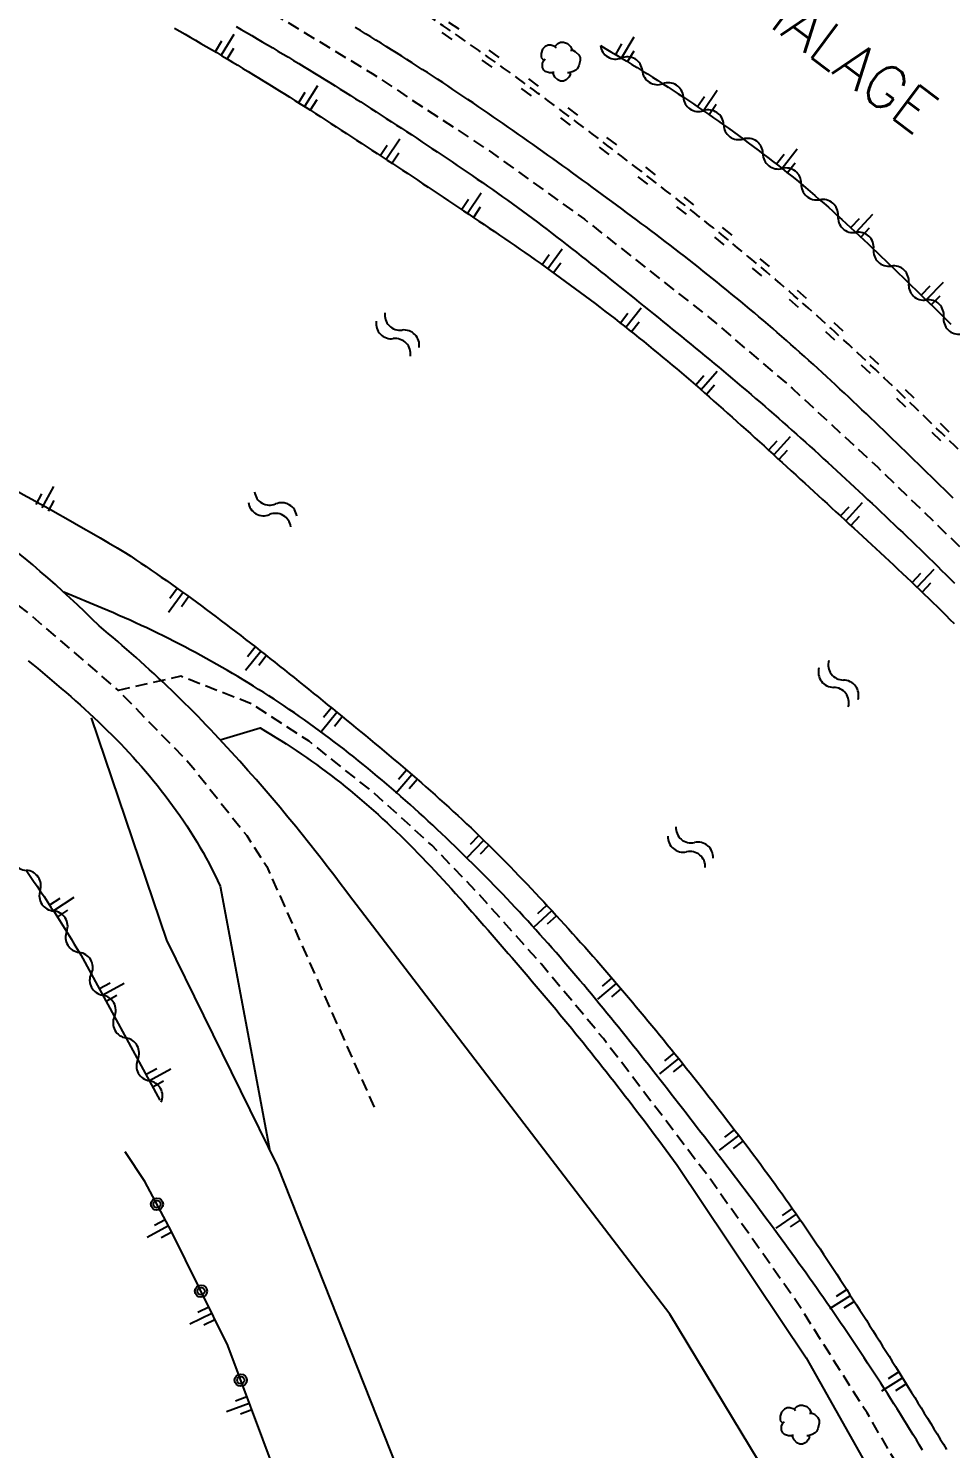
# Model space of a CAD drawing. Header units: millimetres. Extents: x 119599 to 135000, y 124063 to 131000.
# Drawn here: x 134327.8 to 134365.5, y 130286.5 to 130344.7 of the extents above; entities that cross this region are included whole.
import ezdxf
from ezdxf.enums import TextEntityAlignment as Align

# ---------------------------------------------------------------- set-up
doc = ezdxf.new("R2010")
doc.units = ezdxf.units.MM
doc.linetypes.add('DASHED', pattern=[0.75, 0.5, -0.25])
doc.layers.get('0').update_dxf_attribs({"linetype": 'CONTINUOUS'})
for name, color, linetype in [('W0001', 6, 'DASHED'), ('W0008', 7, 'CONTINUOUS'), ('W0211', 2, 'CONTINUOUS'), ('W0220', 5, 'DASHED'), ('W0300', 7, 'CONTINUOUS'), ('W0310', 3, 'CONTINUOUS'), ('W0322', 7, 'CONTINUOUS'), ('W0500', 5, 'DASHED'), ('W0515', 5, 'CONTINUOUS'), ('W0989', 7, 'CONTINUOUS')]:
    doc.layers.add(name, color=color, linetype=linetype)
doc.styles.get("Standard").update_dxf_attribs({"font": 'romans.shx', "width": 0.85})

# ---------------------------------------------------------------- blocks, each defined once
blk = doc.blocks.new('T300')
for p, q in [((-0.686, 0.629), (-0.8, 0.514)), ((-0.571, 0.686), (-0.686, 0.629)), ((-0.457, 0.686), (-0.571, 0.686)), ((-0.286, 0.629), (-0.457, 0.686)), ((-0.286, 0.629), (-0.171, 0.743)), ((-0.229, 0.571), (-0.286, 0.629)), ((-0.171, 0.743), (-0.057, 0.8)), ((-0.057, 0.8), (0.057, 0.8)), ((0.057, 0.8), (0.229, 0.743)), ((0.229, 0.743), (0.343, 0.629)), ((0.343, 0.629), (0.4, 0.514)), ((-0.8, 0.514), (-0.857, 0.343)), ((-0.857, 0.343), (-0.857, 0.171)), ((-0.857, 0.171), (-0.743, 0.057)), ((-0.8, -0.057), (-0.743, 0.057)), ((-0.743, 0.057), (-0.686, 0.114)), ((0.457, 0.457), (0.343, 0.457)), ((0.4, 0.514), (0.4, 0.457)), ((0.571, 0.4), (0.457, 0.457)), ((0.571, 0.4), (0.686, 0.286)), ((0.686, 0.286), (0.743, 0.171)), ((0.743, 0.057), (0.686, -0.171)), ((0.743, 0.171), (0.743, 0.057)), ((-0.8, -0.171), (-0.8, -0.057)), ((-0.8, -0.229), (-0.8, -0.171)), ((-0.743, -0.343), (-0.8, -0.229)), ((-0.686, -0.4), (-0.743, -0.343)), ((-0.514, -0.457), (-0.686, -0.4)), ((-0.4, -0.457), (-0.514, -0.457)), ((-0.4, -0.457), (-0.343, -0.457)), ((-0.343, -0.457), (-0.343, -0.4)), ((-0.343, -0.514), (-0.343, -0.457)), ((-0.286, -0.629), (-0.343, -0.514)), ((0.286, -0.457), (0.229, -0.457)), ((0.457, -0.4), (0.286, -0.457)), ((0.343, -0.514), (0.286, -0.629)), ((0.343, -0.514), (0.343, -0.457)), ((0.571, -0.343), (0.457, -0.4)), ((0.629, -0.286), (0.571, -0.343)), ((0.686, -0.171), (0.629, -0.286)), ((-0.171, -0.743), (-0.286, -0.629)), ((-0.057, -0.8), (-0.171, -0.743)), ((0.057, -0.8), (-0.057, -0.8)), ((0.171, -0.743), (0.057, -0.8)), ((0.229, -0.686), (0.171, -0.743)), ((0.286, -0.629), (0.229, -0.686))]:
    blk.add_line(p, q)
blk = doc.blocks.new('t322o')
at = {"color": 0, "linetype": 'Continuous'}
for radius in [0.25, 0.15]:
    blk.add_circle((0, 0), radius, dxfattribs=at)
blk = doc.blocks.new('t310o')
at = {"color": 0, "linetype": 'Continuous'}
for centre, start, end in [((-0.5, 0.375), 216.8699, 323.1304), ((0.5, -0.375), 36.8699, 143.1303)]:
    blk.add_arc(centre, 0.625, start, end, dxfattribs=at)
blk = doc.blocks.new('t220o')
at = {"color": 0, "linetype": 'Continuous'}
for p, q in [((-0.25, 0.25), (0.25, 0.25)), ((-0.25, -0.25), (0.25, -0.25))]:
    blk.add_line(p, q, dxfattribs=at)
blk = doc.blocks.new('t211o')
at = {"color": 0, "linetype": 'Continuous'}
for p, q in [((0, 1), (0, 0)), ((-0.289, 0.5), (-0.289, 0)), ((0.289, 0.5), (0.289, 0))]:
    blk.add_line(p, q, dxfattribs=at)
blk = doc.blocks.new('t500o')
at = {"color": 0, "linetype": 'Continuous'}
for centre, start, end in [((-0.5, 0.625), 216.8699, 323.1301), ((0.5, -0.125), 36.8699, 143.1301), ((0.5, -0.625), 36.8699, 143.1301), ((-0.5, 0.125), 216.8699, 323.1301)]:
    blk.add_arc(centre, 0.625, start, end, dxfattribs=at)

msp = doc.modelspace()

# ---------------------------------------------------------------- linework, layer by layer
at = {"layer": 'W0001', "flags": 128}
for points in [[(134287.763, 130364.165), (134301.867, 130361.677), (134304.695, 130359.236), (134311.213, 130357.19), (134315.76, 130355.542), (134321.894, 130353.111), (134326.25, 130351.224), (134332.083, 130348.416), (134337.71, 130345.36), (134341.84, 130342.86), (134346.706, 130339.649), (134350.54, 130336.883), (134355.65, 130332.864), (134359.058, 130329.954), (134362.549, 130326.733), (134366.406, 130322.994), (134369.212, 130320.122), (134374.113, 130314.427), (134377.08, 130310.303), (134380.716, 130304.479), (134386.149, 130294.915), (134390.838, 130286.594), (134394.648, 130279.817), (134399.813, 130270.967), (134402.957, 130266.757)], [(134319.287, 130326.565), (134324.582, 130323.205), (134327.823, 130320.681), (134331.433, 130317.572)], [(134378.029, 130259.68), (134370.247, 130273.532), (134365.539, 130282.124), (134362.124, 130287.953), (134359.241, 130292.516), (134355.687, 130297.556), (134351.32, 130303.294), (134348.781, 130306.35), (134346.085, 130309.358), (134344.283, 130311.223), (134341.908, 130313.379), (134339.256, 130315.484), (134336.917, 130317.012), (134333.999, 130318.149), (134331.433, 130317.572), (134334.331, 130314.608), (134336.704, 130311.618), (134337.522, 130310.356), (134341.936, 130300.453)]]:
    msp.add_lwpolyline(points, dxfattribs=at)
at = {"layer": 'W0008', "flags": 128}
for points in [[(134336.264, 130344.788), (134336.48, 130344.664), (134336.696, 130344.539), (134336.911, 130344.414), (134337.126, 130344.288), (134337.341, 130344.163), (134337.555, 130344.036), (134337.769, 130343.909), (134337.983, 130343.782), (134338.197, 130343.654), (134338.41, 130343.526), (134338.624, 130343.398), (134338.837, 130343.269), (134339.049, 130343.14), (134339.262, 130343.01), (134339.474, 130342.88), (134339.686, 130342.75), (134339.898, 130342.619), (134340.109, 130342.488), (134340.321, 130342.356), (134340.532, 130342.224), (134340.743, 130342.092), (134340.953, 130341.959), (134341.164, 130341.826), (134341.374, 130341.693), (134341.584, 130341.559), (134341.793, 130341.425), (134342.003, 130341.29), (134342.212, 130341.156), (134342.422, 130341.02), (134342.63, 130340.885), (134342.839, 130340.749), (134343.048, 130340.613), (134343.256, 130340.477), (134343.464, 130340.34), (134343.672, 130340.203), (134343.88, 130340.065), (134344.088, 130339.928), (134344.295, 130339.79), (134344.502, 130339.651), (134344.709, 130339.513), (134344.916, 130339.374), (134345.123, 130339.235), (134345.329, 130339.095), (134345.535, 130338.955), (134345.742, 130338.815), (134345.948, 130338.675), (134346.153, 130338.534), (134346.362, 130338.391), (134346.569, 130338.247), (134346.776, 130338.102), (134346.983, 130337.956), (134347.188, 130337.81), (134347.394, 130337.663), (134347.598, 130337.515), (134347.802, 130337.366), (134348.006, 130337.216), (134348.208, 130337.066), (134348.411, 130336.915), (134348.613, 130336.764), (134348.814, 130336.612), (134349.015, 130336.459), (134349.216, 130336.306), (134349.416, 130336.152), (134349.616, 130335.998), (134349.816, 130335.843), (134350.015, 130335.688), (134350.214, 130335.533), (134350.412, 130335.377), (134350.61, 130335.221), (134350.808, 130335.064), (134351.006, 130334.907), (134351.204, 130334.75), (134351.401, 130334.593), (134351.598, 130334.435), (134351.795, 130334.277), (134351.992, 130334.119), (134352.189, 130333.961), (134352.386, 130333.802), (134352.582, 130333.644), (134352.779, 130333.485), (134352.975, 130333.327), (134353.172, 130333.168), (134353.368, 130333.01), (134353.565, 130332.851), (134353.757, 130332.696), (134353.949, 130332.54), (134354.141, 130332.385), (134354.332, 130332.229), (134354.524, 130332.073), (134354.715, 130331.917), (134354.906, 130331.76), (134355.097, 130331.603), (134355.288, 130331.446), (134355.479, 130331.289), (134355.669, 130331.132), (134355.859, 130330.974), (134356.049, 130330.816), (134356.239, 130330.658), (134356.428, 130330.499), (134356.617, 130330.34), (134356.806, 130330.181), (134356.994, 130330.022), (134357.183, 130329.862), (134357.371, 130329.701), (134357.558, 130329.541), (134357.746, 130329.38), (134357.933, 130329.218), (134358.119, 130329.057), (134358.306, 130328.895), (134358.492, 130328.732), (134358.677, 130328.569), (134358.863, 130328.406), (134359.048, 130328.242), (134359.232, 130328.078), (134359.416, 130327.913), (134359.6, 130327.748), (134359.784, 130327.582), (134359.966, 130327.416), (134360.149, 130327.249), (134360.332, 130327.082), (134360.515, 130326.915), (134360.697, 130326.748), (134360.88, 130326.581), (134361.062, 130326.413), (134361.243, 130326.245), (134361.425, 130326.077), (134361.606, 130325.909), (134361.788, 130325.74), (134361.969, 130325.571), (134362.149, 130325.402), (134362.33, 130325.233), (134362.51, 130325.064), (134362.69, 130324.894), (134362.87, 130324.724), (134363.05, 130324.554), (134363.229, 130324.383), (134363.408, 130324.213), (134363.587, 130324.042), (134363.766, 130323.87), (134363.944, 130323.699), (134364.122, 130323.527), (134364.299, 130323.355), (134364.477, 130323.182), (134364.654, 130323.01), (134364.831, 130322.837), (134365.007, 130322.663), (134365.184, 130322.49), (134365.359, 130322.316), (134365.535, 130322.141), (134365.71, 130321.967)], [(134365.651, 130325.454), (134365.474, 130325.628), (134365.297, 130325.801), (134365.12, 130325.974), (134364.942, 130326.147), (134364.765, 130326.32), (134364.588, 130326.493), (134364.41, 130326.666), (134364.232, 130326.839), (134364.055, 130327.012), (134363.877, 130327.185), (134363.7, 130327.358), (134363.522, 130327.531), (134363.344, 130327.703), (134363.167, 130327.875), (134362.989, 130328.048), (134362.811, 130328.219), (134362.633, 130328.391), (134362.454, 130328.563), (134362.276, 130328.734), (134362.097, 130328.905), (134361.917, 130329.075), (134361.738, 130329.246), (134361.558, 130329.416), (134361.378, 130329.586), (134361.198, 130329.755), (134361.017, 130329.924), (134360.836, 130330.093), (134360.655, 130330.261), (134360.473, 130330.429), (134360.291, 130330.597), (134360.109, 130330.764), (134359.926, 130330.93), (134359.742, 130331.096), (134359.558, 130331.262), (134359.374, 130331.427), (134359.189, 130331.592), (134359.004, 130331.756), (134358.819, 130331.92), (134358.632, 130332.083), (134358.446, 130332.245), (134358.258, 130332.407), (134358.071, 130332.568), (134357.884, 130332.728), (134357.696, 130332.887), (134357.508, 130333.046), (134357.319, 130333.205), (134357.131, 130333.363), (134356.941, 130333.521), (134356.751, 130333.678), (134356.561, 130333.834), (134356.371, 130333.99), (134356.18, 130334.146), (134355.988, 130334.301), (134355.797, 130334.456), (134355.604, 130334.61), (134355.412, 130334.763), (134355.219, 130334.916), (134355.026, 130335.069), (134354.832, 130335.221), (134354.638, 130335.373), (134354.443, 130335.524), (134354.249, 130335.675), (134354.053, 130335.825), (134353.858, 130335.975), (134353.662, 130336.124), (134353.465, 130336.273), (134353.268, 130336.421), (134353.071, 130336.569), (134352.874, 130336.716), (134352.674, 130336.865), (134352.473, 130337.014), (134352.273, 130337.163), (134352.072, 130337.311), (134351.871, 130337.459), (134351.671, 130337.608), (134351.47, 130337.756), (134351.269, 130337.903), (134351.067, 130338.051), (134350.866, 130338.198), (134350.664, 130338.345), (134350.463, 130338.492), (134350.261, 130338.639), (134350.059, 130338.785), (134349.857, 130338.932), (134349.655, 130339.078), (134349.452, 130339.223), (134349.249, 130339.369), (134349.046, 130339.514), (134348.843, 130339.659), (134348.64, 130339.803), (134348.437, 130339.948), (134348.233, 130340.092), (134348.029, 130340.235), (134347.825, 130340.379), (134347.621, 130340.522), (134347.416, 130340.664), (134347.211, 130340.807), (134347.006, 130340.949), (134346.801, 130341.09), (134346.595, 130341.232), (134346.389, 130341.373), (134346.183, 130341.513), (134345.977, 130341.653), (134345.77, 130341.793), (134345.563, 130341.932), (134345.356, 130342.071), (134345.149, 130342.21), (134344.941, 130342.348), (134344.733, 130342.485), (134344.524, 130342.623), (134344.316, 130342.759), (134344.107, 130342.896), (134343.897, 130343.031), (134343.688, 130343.167), (134343.478, 130343.302), (134343.267, 130343.436), (134343.057, 130343.57), (134342.846, 130343.703), (134342.634, 130343.836), (134342.423, 130343.968), (134342.21, 130344.1), (134341.998, 130344.231), (134341.786, 130344.362), (134341.574, 130344.491), (134341.362, 130344.621), (134341.15, 130344.749)], [(134364.405, 130286.422), (134364.275, 130286.635), (134364.146, 130286.847), (134364.015, 130287.059), (134363.885, 130287.271), (134363.754, 130287.483), (134363.623, 130287.694), (134363.491, 130287.905), (134363.359, 130288.116), (134363.226, 130288.327), (134363.093, 130288.537), (134362.96, 130288.747), (134362.826, 130288.956), (134362.692, 130289.165), (134362.557, 130289.374), (134362.422, 130289.582), (134362.287, 130289.79), (134362.15, 130289.997), (134362.014, 130290.205), (134361.877, 130290.411), (134361.739, 130290.618), (134361.601, 130290.824), (134361.462, 130291.03), (134361.323, 130291.236), (134361.184, 130291.441), (134361.044, 130291.646), (134360.904, 130291.851), (134360.763, 130292.055), (134360.622, 130292.259), (134360.481, 130292.463), (134360.339, 130292.666), (134360.197, 130292.87), (134360.054, 130293.073), (134359.911, 130293.275), (134359.767, 130293.478), (134359.624, 130293.68), (134359.479, 130293.882), (134359.335, 130294.083), (134359.19, 130294.285), (134359.045, 130294.486), (134358.899, 130294.687), (134358.753, 130294.887), (134358.607, 130295.088), (134358.461, 130295.288), (134358.314, 130295.488), (134358.166, 130295.688), (134358.019, 130295.887), (134357.871, 130296.086), (134357.723, 130296.286), (134357.575, 130296.484), (134357.426, 130296.683), (134357.277, 130296.882), (134357.128, 130297.08), (134356.979, 130297.278), (134356.829, 130297.476), (134356.679, 130297.674), (134356.529, 130297.871), (134356.378, 130298.069), (134356.228, 130298.266), (134356.077, 130298.463), (134355.926, 130298.66), (134355.774, 130298.857), (134355.623, 130299.054), (134355.471, 130299.25), (134355.318, 130299.447), (134355.166, 130299.645), (134355.013, 130299.842), (134354.861, 130300.039), (134354.708, 130300.236), (134354.556, 130300.433), (134354.403, 130300.63), (134354.25, 130300.827), (134354.097, 130301.024), (134353.944, 130301.221), (134353.791, 130301.417), (134353.637, 130301.614), (134353.484, 130301.81), (134353.33, 130302.006), (134353.176, 130302.202), (134353.022, 130302.398), (134352.867, 130302.593), (134352.712, 130302.789), (134352.557, 130302.984), (134352.402, 130303.179), (134352.247, 130303.374), (134352.091, 130303.568), (134351.935, 130303.762), (134351.778, 130303.956), (134351.621, 130304.149), (134351.464, 130304.343), (134351.306, 130304.536), (134351.148, 130304.728), (134350.99, 130304.92), (134350.831, 130305.112), (134350.672, 130305.304), (134350.512, 130305.495), (134350.351, 130305.685), (134350.191, 130305.876), (134350.029, 130306.065), (134349.868, 130306.255), (134349.705, 130306.444), (134349.542, 130306.632), (134349.379, 130306.82), (134349.215, 130307.008), (134349.05, 130307.195), (134348.885, 130307.381), (134348.719, 130307.567), (134348.552, 130307.753), (134348.385, 130307.937), (134348.217, 130308.122), (134348.049, 130308.306), (134347.879, 130308.489), (134347.709, 130308.671), (134347.539, 130308.853), (134347.367, 130309.034), (134347.195, 130309.215), (134347.022, 130309.395), (134346.848, 130309.574), (134346.673, 130309.753), (134346.498, 130309.931), (134346.32, 130310.11), (134346.141, 130310.289), (134345.962, 130310.467), (134345.782, 130310.645), (134345.602, 130310.822), (134345.422, 130310.998), (134345.241, 130311.174), (134345.059, 130311.349), (134344.876, 130311.523), (134344.694, 130311.697), (134344.51, 130311.87), (134344.326, 130312.042), (134344.141, 130312.214), (134343.956, 130312.385), (134343.77, 130312.555), (134343.583, 130312.724), (134343.395, 130312.893), (134343.207, 130313.06), (134343.018, 130313.227), (134342.829, 130313.393), (134342.638, 130313.558), (134342.447, 130313.722), (134342.255, 130313.886), (134342.063, 130314.048), (134341.869, 130314.209), (134341.675, 130314.37), (134341.48, 130314.529), (134341.284, 130314.688), (134341.087, 130314.845), (134340.889, 130315.002), (134340.691, 130315.157), (134340.491, 130315.312), (134340.291, 130315.465), (134340.09, 130315.617), (134339.887, 130315.768), (134339.684, 130315.918), (134339.48, 130316.067), (134339.275, 130316.215), (134339.068, 130316.361), (134338.861, 130316.507), (134338.653, 130316.651), (134338.446, 130316.792), (134338.238, 130316.932), (134338.03, 130317.071), (134337.821, 130317.208), (134337.611, 130317.345), (134337.401, 130317.48), (134337.19, 130317.614), (134336.978, 130317.746), (134336.766, 130317.877), (134336.553, 130318.007), (134336.339, 130318.136), (134336.125, 130318.263), (134335.91, 130318.39), (134335.694, 130318.515), (134335.478, 130318.638), (134335.26, 130318.761), (134335.043, 130318.882), (134334.824, 130319.002), (134334.605, 130319.12), (134334.385, 130319.238), (134334.164, 130319.354), (134333.943, 130319.469), (134333.721, 130319.582), (134333.499, 130319.694), (134333.275, 130319.805), (134333.051, 130319.915), (134332.827, 130320.024), (134332.601, 130320.131), (134332.375, 130320.237), (134332.149, 130320.342), (134331.921, 130320.445), (134331.693, 130320.547), (134331.464, 130320.648), (134331.235, 130320.748), (134331.005, 130320.846), (134330.774, 130320.944), (134329.201, 130321.595)], [(134327.742, 130318.785), (134327.938, 130318.626), (134328.134, 130318.465), (134328.329, 130318.304), (134328.523, 130318.142), (134328.717, 130317.979), (134328.911, 130317.815), (134329.103, 130317.651), (134329.296, 130317.486), (134329.489, 130317.318), (134329.681, 130317.149), (134329.871, 130316.979), (134330.06, 130316.808), (134330.248, 130316.635), (134330.435, 130316.462), (134330.62, 130316.286), (134330.804, 130316.11), (134330.986, 130315.932), (134331.167, 130315.752), (134331.346, 130315.571), (134331.523, 130315.389), (134331.699, 130315.204), (134331.873, 130315.019), (134332.046, 130314.831), (134332.216, 130314.642), (134332.385, 130314.451), (134332.552, 130314.259), (134332.717, 130314.064), (134332.881, 130313.868), (134333.042, 130313.67), (134333.201, 130313.469), (134333.358, 130313.267), (134333.514, 130313.063), (134333.666, 130312.856), (134333.816, 130312.648), (134333.963, 130312.438), (134334.107, 130312.226), (134334.248, 130312.013), (134334.386, 130311.797), (134334.522, 130311.58), (134334.654, 130311.362), (134334.784, 130311.141), (134334.911, 130310.919), (134335.034, 130310.695), (134335.156, 130310.47), (134335.274, 130310.242), (134335.389, 130310.013), (134335.501, 130309.782), (134335.611, 130309.55), (134337.648, 130298.69)], [(134335.608, 130315.548), (134337.25, 130316.034), (134337.466, 130315.906), (134337.681, 130315.776), (134337.894, 130315.645), (134338.106, 130315.511), (134338.316, 130315.377), (134338.526, 130315.24), (134338.734, 130315.101), (134338.941, 130314.961), (134339.147, 130314.819), (134339.351, 130314.676), (134339.555, 130314.53), (134339.756, 130314.383), (134339.957, 130314.234), (134340.157, 130314.084), (134340.355, 130313.931), (134340.552, 130313.777), (134340.747, 130313.621), (134340.942, 130313.464), (134341.135, 130313.304), (134341.327, 130313.143), (134341.517, 130312.981), (134341.707, 130312.816), (134341.896, 130312.649), (134342.084, 130312.48), (134342.27, 130312.31), (134342.455, 130312.139), (134342.638, 130311.966), (134342.82, 130311.792), (134343.001, 130311.617), (134343.181, 130311.441), (134343.359, 130311.263), (134343.537, 130311.085), (134343.713, 130310.905), (134343.888, 130310.725), (134344.062, 130310.543), (134344.235, 130310.361), (134344.408, 130310.178), (134344.579, 130309.994), (134344.75, 130309.809), (134344.92, 130309.624), (134345.089, 130309.438), (134345.258, 130309.251), (134345.426, 130309.064), (134345.594, 130308.876), (134345.761, 130308.688), (134345.928, 130308.5), (134346.094, 130308.311), (134346.26, 130308.122), (134346.425, 130307.932), (134346.591, 130307.742), (134346.756, 130307.552), (134346.921, 130307.362), (134347.086, 130307.172), (134347.251, 130306.982), (134347.416, 130306.792), (134347.581, 130306.602), (134347.746, 130306.411), (134347.911, 130306.22), (134348.076, 130306.028), (134348.24, 130305.836), (134348.404, 130305.644), (134348.567, 130305.452), (134348.73, 130305.259), (134348.893, 130305.066), (134349.055, 130304.872), (134349.217, 130304.679), (134349.379, 130304.485), (134349.54, 130304.29), (134349.701, 130304.096), (134349.861, 130303.901), (134350.021, 130303.705), (134350.181, 130303.51), (134350.34, 130303.314), (134350.498, 130303.118), (134350.657, 130302.921), (134350.815, 130302.725), (134350.972, 130302.527), (134351.13, 130302.33), (134351.287, 130302.132), (134351.443, 130301.934), (134351.599, 130301.736), (134351.755, 130301.537), (134351.91, 130301.338), (134352.065, 130301.139), (134352.219, 130300.939), (134352.373, 130300.739), (134352.527, 130300.539), (134352.68, 130300.339), (134352.833, 130300.138), (134352.986, 130299.937), (134353.138, 130299.735), (134353.29, 130299.534), (134353.441, 130299.331), (134353.592, 130299.129), (134353.743, 130298.926), (134353.893, 130298.723), (134354.043, 130298.52), (134354.192, 130298.316), (134354.341, 130298.112), (134359.636, 130290.211), (134370.331, 130271.211)]]:
    msp.add_lwpolyline(points, dxfattribs=at)
msp.add_lwpolyline([(134362.463, 130278.07), (134354.045, 130292.006), (134340.871, 130309.201), (134340.721, 130309.404), (134340.57, 130309.606), (134340.419, 130309.808), (134340.267, 130310.009), (134340.114, 130310.21), (134339.961, 130310.41), (134339.806, 130310.609), (134339.652, 130310.808), (134339.496, 130311.007), (134339.34, 130311.205), (134339.183, 130311.402), (134339.026, 130311.599), (134338.868, 130311.795), (134338.709, 130311.99), (134338.549, 130312.185), (134338.389, 130312.38), (134338.228, 130312.574), (134338.067, 130312.767), (134337.905, 130312.96), (134337.742, 130313.152), (134337.578, 130313.343), (134337.414, 130313.534), (134337.249, 130313.725), (134337.083, 130313.915), (134336.917, 130314.104), (134336.75, 130314.293), (134336.582, 130314.481), (134336.414, 130314.668), (134336.245, 130314.855), (134336.075, 130315.042), (134335.905, 130315.228), (134335.734, 130315.413), (134335.562, 130315.598), (134335.39, 130315.782), (134335.217, 130315.965), (134335.043, 130316.148), (134334.87, 130316.329), (134334.696, 130316.508), (134334.521, 130316.687), (134334.345, 130316.864), (134334.168, 130317.04), (134333.991, 130317.215), (134333.812, 130317.39), (134333.632, 130317.563), (134333.452, 130317.735), (134333.271, 130317.907), (134333.088, 130318.077), (134332.905, 130318.247), (134332.721, 130318.415), (134332.537, 130318.583), (134332.351, 130318.75), (134332.165, 130318.916), (134331.978, 130319.081), (134331.79, 130319.245), (134331.601, 130319.408), (134331.412, 130319.571), (134331.222, 130319.733), (134331.031, 130319.894), (134330.839, 130320.054), (134330.647, 130320.214, 0.07291), (134320.149, 130328.018)], format="xyb", dxfattribs=at)
at = {"layer": 'W0211', "flags": 128}
msp.add_lwpolyline([(134330.324, 130316.442), (134333.408, 130307.328), (134337.957, 130298.061), (134346.945, 130275.404), (134348.091, 130270.351), (134346.218, 130269.38), (134344.239, 130268.452)], dxfattribs=at)
at = {"layer": 'W0220', "flags": 128}
msp.add_lwpolyline([(134381.227, 130309.135), (134381.097, 130309.349), (134380.966, 130309.562), (134380.835, 130309.775), (134380.703, 130309.988), (134380.571, 130310.2), (134380.438, 130310.411), (134380.304, 130310.623), (134380.169, 130310.833), (134380.034, 130311.044), (134379.899, 130311.254), (134379.762, 130311.463), (134379.625, 130311.672), (134379.488, 130311.881), (134379.35, 130312.089), (134379.211, 130312.297), (134379.071, 130312.504), (134378.931, 130312.711), (134378.79, 130312.918), (134378.649, 130313.124), (134378.507, 130313.33), (134378.364, 130313.535), (134378.221, 130313.74), (134378.077, 130313.944), (134377.933, 130314.148), (134377.787, 130314.351), (134377.642, 130314.555), (134377.495, 130314.757), (134377.348, 130314.959), (134377.2, 130315.161), (134377.052, 130315.363), (134376.903, 130315.564), (134376.753, 130315.764), (134376.605, 130315.962), (134376.455, 130316.16), (134376.304, 130316.356), (134376.153, 130316.552), (134376.001, 130316.747), (134375.847, 130316.942), (134375.694, 130317.136), (134375.539, 130317.329), (134375.383, 130317.522), (134375.227, 130317.714), (134375.07, 130317.905), (134374.912, 130318.096), (134374.753, 130318.286), (134374.594, 130318.475), (134374.434, 130318.664), (134374.273, 130318.852), (134374.111, 130319.039), (134373.948, 130319.226), (134373.785, 130319.412), (134373.621, 130319.597), (134373.456, 130319.782), (134373.29, 130319.966), (134373.124, 130320.15), (134372.955, 130320.335), (134372.786, 130320.519), (134372.616, 130320.703), (134372.445, 130320.887), (134372.274, 130321.07), (134372.103, 130321.252), (134371.931, 130321.434), (134371.758, 130321.616), (134371.585, 130321.797), (134371.412, 130321.977), (134371.238, 130322.157), (134371.064, 130322.337), (134370.889, 130322.516), (134370.714, 130322.695), (134370.538, 130322.874), (134370.363, 130323.052), (134370.187, 130323.23), (134370.01, 130323.407), (134369.833, 130323.584), (134369.656, 130323.761), (134369.479, 130323.938), (134369.301, 130324.114), (134369.123, 130324.29), (134368.945, 130324.466), (134368.767, 130324.641), (134368.588, 130324.817), (134368.409, 130324.992), (134368.23, 130325.167), (134368.051, 130325.342), (134367.872, 130325.516), (134367.692, 130325.691), (134367.513, 130325.865), (134367.333, 130326.039), (134367.153, 130326.213), (134366.973, 130326.387), (134366.793, 130326.561), (134366.613, 130326.735), (134366.433, 130326.909), (134366.253, 130327.083), (134366.072, 130327.256), (134365.892, 130327.43), (134365.712, 130327.604), (134365.532, 130327.778), (134365.352, 130327.951), (134365.172, 130328.125), (134364.991, 130328.299), (134364.812, 130328.473), (134364.632, 130328.647), (134364.452, 130328.821), (134364.273, 130328.994), (134364.093, 130329.167), (134363.913, 130329.341), (134363.733, 130329.514), (134363.553, 130329.687), (134363.373, 130329.86), (134363.192, 130330.032), (134363.011, 130330.205), (134362.831, 130330.377), (134362.649, 130330.549), (134362.468, 130330.721), (134362.287, 130330.892), (134362.105, 130331.064), (134361.922, 130331.234), (134361.74, 130331.405), (134361.557, 130331.575), (134361.374, 130331.745), (134361.191, 130331.914), (134361.007, 130332.083), (134360.822, 130332.252), (134360.638, 130332.42), (134360.453, 130332.588), (134360.267, 130332.755), (134360.081, 130332.922), (134359.895, 130333.088), (134359.708, 130333.254), (134359.52, 130333.419), (134359.33, 130333.586), (134359.139, 130333.752), (134358.948, 130333.918), (134358.757, 130334.084), (134358.565, 130334.249), (134358.373, 130334.413), (134358.18, 130334.577), (134357.988, 130334.741), (134357.794, 130334.905), (134357.601, 130335.067), (134357.407, 130335.23), (134357.213, 130335.392), (134357.018, 130335.554), (134356.823, 130335.715), (134356.628, 130335.875), (134356.432, 130336.036), (134356.236, 130336.196), (134356.04, 130336.355), (134355.843, 130336.514), (134355.646, 130336.673), (134355.448, 130336.831), (134355.251, 130336.989), (134355.052, 130337.146), (134354.854, 130337.303), (134354.655, 130337.459), (134354.456, 130337.615), (134354.256, 130337.771), (134354.057, 130337.926), (134353.857, 130338.08), (134353.658, 130338.234), (134353.459, 130338.388), (134353.26, 130338.543), (134353.061, 130338.696), (134352.862, 130338.85), (134352.663, 130339.004), (134352.463, 130339.158), (134352.264, 130339.312), (134352.064, 130339.465), (134351.865, 130339.618), (134351.665, 130339.772), (134351.465, 130339.925), (134351.265, 130340.078), (134351.065, 130340.23), (134350.865, 130340.383), (134350.665, 130340.535), (134350.464, 130340.687), (134350.264, 130340.839), (134350.063, 130340.991), (134349.862, 130341.142), (134349.661, 130341.293), (134349.459, 130341.444), (134349.258, 130341.595), (134349.056, 130341.745), (134348.854, 130341.895), (134348.652, 130342.045), (134348.449, 130342.194), (134348.246, 130342.343), (134348.043, 130342.492), (134347.84, 130342.64), (134347.637, 130342.788), (134347.433, 130342.936), (134347.229, 130343.083), (134347.024, 130343.23), (134346.82, 130343.376), (134346.615, 130343.522), (134346.409, 130343.667), (134346.204, 130343.812), (134345.998, 130343.957), (134345.791, 130344.101), (134345.584, 130344.245), (134345.377, 130344.388), (134345.17, 130344.53), (134344.962, 130344.672), (134344.754, 130344.814), (134344.545, 130344.955), (134344.336, 130345.095), (134344.127, 130345.235), (134343.917, 130345.374), (134343.707, 130345.513), (134343.496, 130345.651), (134343.285, 130345.788), (134343.073, 130345.925), (134342.861, 130346.061), (134342.648, 130346.197), (134342.435, 130346.332), (134342.222, 130346.467), (134342.008, 130346.602), (134341.794, 130346.736), (134341.58, 130346.87), (134341.365, 130347.003), (134341.151, 130347.136), (134340.936, 130347.268), (134340.721, 130347.4), (134340.505, 130347.532), (134340.29, 130347.663), (134340.074, 130347.793), (134339.858, 130347.923), (134339.641, 130348.053), (134339.424, 130348.182), (134339.207, 130348.311), (134338.99, 130348.439), (134338.773, 130348.566), (134338.555, 130348.694), (134338.337, 130348.82), (134338.119, 130348.947), (134337.9, 130349.072), (134337.681, 130349.198), (134337.462, 130349.323), (134337.243, 130349.447), (134337.023, 130349.571), (134336.803, 130349.694), (134336.583, 130349.817), (134336.362, 130349.939), (134336.142, 130350.061), (134335.921, 130350.182), (134335.699, 130350.303), (134335.478, 130350.424), (134335.256, 130350.543), (134335.033, 130350.663), (134334.811, 130350.781), (134334.588, 130350.9), (134334.365, 130351.017), (134334.142, 130351.135), (134333.918, 130351.251), (134333.694, 130351.367), (134333.47, 130351.483), (134333.245, 130351.598), (134333.021, 130351.713), (134332.795, 130351.827), (134332.57, 130351.94), (134332.344, 130352.053), (134332.118, 130352.166), (134331.892, 130352.277), (134331.665, 130352.389), (134331.438, 130352.499), (134331.211, 130352.61), (134330.983, 130352.719), (134330.755, 130352.828), (134330.529, 130352.936), (134330.302, 130353.042), (134330.075, 130353.148), (134329.848, 130353.252), (134329.62, 130353.356), (134329.392, 130353.459), (134329.163, 130353.561), (134328.934, 130353.662), (134328.705, 130353.763), (134328.476, 130353.862), (134328.246, 130353.961), (134328.016, 130354.06), (134327.785, 130354.157), (134327.555, 130354.254), (134327.324, 130354.35), (134327.093, 130354.446), (134326.862, 130354.541), (134326.63, 130354.635), (134326.398, 130354.729), (134326.166, 130354.822), (134325.934, 130354.915), (134325.702, 130355.008), (134325.469, 130355.099), (134325.236, 130355.191), (134325.003, 130355.282), (134324.77, 130355.372), (134324.537, 130355.463), (134324.303, 130355.552), (134324.07, 130355.642), (134323.836, 130355.731), (134323.603, 130355.82), (134323.369, 130355.909), (134323.135, 130355.997), (134322.901, 130356.086), (134322.667, 130356.174), (134322.433, 130356.262), (134322.198, 130356.35), (134321.964, 130356.437), (134321.73, 130356.525), (134321.495, 130356.612), (134321.261, 130356.7), (134321.027, 130356.787), (134320.792, 130356.875), (134320.558, 130356.962), (134320.324, 130357.05), (134320.089, 130357.137), (134319.855, 130357.225), (134319.621, 130357.313), (134319.387, 130357.401), (134319.153, 130357.489), (134318.919, 130357.577), (134318.685, 130357.666), (134318.451, 130357.754), (134318.217, 130357.843), (134317.984, 130357.932), (134317.751, 130358.021), (134317.518, 130358.109), (134317.285, 130358.197), (134317.052, 130358.285), (134316.818, 130358.373), (134316.585, 130358.461), (134316.352, 130358.548), (134316.118, 130358.635), (134315.885, 130358.722), (134315.651, 130358.809), (134315.417, 130358.896), (134315.184, 130358.983), (134314.95, 130359.069), (134314.716, 130359.155), (134314.482, 130359.241), (134314.248, 130359.327), (134314.014, 130359.412), (134313.78, 130359.498), (134313.545, 130359.583), (134313.311, 130359.668), (134313.077, 130359.753), (134312.842, 130359.838), (134312.608, 130359.922), (134312.373, 130360.006), (134312.139, 130360.091), (134311.904, 130360.174), (134311.669, 130360.258), (134311.435, 130360.342), (134311.2, 130360.425), (134310.965, 130360.508), (134310.73, 130360.591), (134310.495, 130360.674), (134310.259, 130360.757), (134310.024, 130360.839), (134309.789, 130360.922), (134309.554, 130361.004), (134309.318, 130361.086), (134309.083, 130361.167), (134308.847, 130361.249), (134308.611, 130361.33), (134304.533, 130362.625)], dxfattribs=at)
at = {"layer": 'W0310', "flags": 128}
for points in [[(134351.196, 130344.004), (134351.413, 130343.878), (134351.629, 130343.751), (134351.845, 130343.624), (134352.06, 130343.495), (134352.274, 130343.366), (134352.488, 130343.236), (134352.702, 130343.106), (134352.914, 130342.974), (134353.127, 130342.842), (134353.339, 130342.709), (134353.55, 130342.575), (134353.76, 130342.44), (134353.971, 130342.304), (134354.18, 130342.168), (134354.389, 130342.03), (134354.598, 130341.892), (134354.806, 130341.753), (134355.013, 130341.614), (134355.22, 130341.473), (134355.426, 130341.332), (134355.632, 130341.19), (134355.837, 130341.047), (134356.042, 130340.903), (134356.246, 130340.758), (134356.449, 130340.613), (134356.652, 130340.467), (134356.854, 130340.32), (134357.056, 130340.172), (134357.258, 130340.023), (134357.458, 130339.874), (134357.659, 130339.723), (134357.858, 130339.572), (134358.057, 130339.42), (134358.256, 130339.268), (134358.454, 130339.114), (134358.651, 130338.96), (134358.845, 130338.806), (134359.038, 130338.652), (134359.229, 130338.496), (134359.419, 130338.339), (134359.608, 130338.181), (134359.797, 130338.022), (134359.984, 130337.861), (134360.17, 130337.7), (134360.356, 130337.538), (134360.54, 130337.374), (134360.724, 130337.21), (134360.907, 130337.045), (134361.089, 130336.879), (134361.271, 130336.713), (134361.452, 130336.546), (134361.632, 130336.378), (134361.812, 130336.21), (134361.992, 130336.041), (134362.171, 130335.871), (134362.35, 130335.702), (134362.528, 130335.531), (134362.706, 130335.361), (134362.884, 130335.19), (134363.061, 130335.019), (134363.239, 130334.848), (134363.416, 130334.676), (134363.593, 130334.505), (134363.77, 130334.333), (134363.947, 130334.162), (134364.127, 130333.987), (134364.307, 130333.813), (134364.487, 130333.639), (134364.666, 130333.464), (134364.846, 130333.289), (134365.025, 130333.114), (134365.204, 130332.939), (134365.383, 130332.763), (134365.561, 130332.588)], [(134327.686, 130310.161), (134327.827, 130309.955), (134327.968, 130309.749), (134328.109, 130309.542), (134328.253, 130309.33), (134328.396, 130309.117), (134328.538, 130308.903), (134328.679, 130308.689), (134328.819, 130308.474), (134328.957, 130308.258), (134329.095, 130308.042), (134329.231, 130307.825), (134329.367, 130307.607), (134329.501, 130307.389), (134329.634, 130307.17), (134329.767, 130306.95), (134329.898, 130306.73), (134333.145, 130300.779)]]:
    msp.add_lwpolyline(points, dxfattribs=at)
at = {"layer": 'W0322', "flags": 128}
msp.add_lwpolyline([(134343.91, 130268.596), (134341.366, 130275.863), (134339.618, 130280.636), (134337.825, 130285.632), (134335.923, 130290.72), (134334.766, 130293.071), (134333.625, 130295.392), (134332.529, 130297.436), (134331.713, 130298.658)], dxfattribs=at)
at = {"layer": 'W0515', "flags": 128}
msp.add_lwpolyline([(134333.737, 130344.721), (134333.955, 130344.597), (134334.172, 130344.472), (134334.39, 130344.347), (134334.606, 130344.222), (134334.823, 130344.096), (134335.039, 130343.97), (134335.255, 130343.843), (134335.471, 130343.715), (134335.686, 130343.588), (134335.901, 130343.459), (134336.116, 130343.331), (134336.331, 130343.202), (134336.545, 130343.072), (134336.759, 130342.942), (134336.973, 130342.812), (134337.187, 130342.681), (134337.4, 130342.55), (134337.613, 130342.418), (134337.826, 130342.287), (134338.039, 130342.154), (134338.251, 130342.022), (134338.463, 130341.889), (134338.675, 130341.756), (134338.887, 130341.622), (134339.099, 130341.488), (134339.31, 130341.354), (134339.522, 130341.22), (134339.733, 130341.085), (134339.944, 130340.95), (134340.154, 130340.814), (134340.365, 130340.679), (134340.575, 130340.543), (134340.786, 130340.407), (134340.996, 130340.27), (134341.206, 130340.134), (134341.416, 130339.997), (134341.625, 130339.86), (134341.835, 130339.723), (134342.044, 130339.586), (134342.254, 130339.448), (134342.463, 130339.31), (134342.672, 130339.172), (134342.881, 130339.034), (134343.09, 130338.896), (134343.299, 130338.758), (134343.508, 130338.619), (134343.717, 130338.481), (134343.925, 130338.342), (134344.134, 130338.203), (134344.342, 130338.064), (134344.551, 130337.925), (134344.759, 130337.786), (134344.968, 130337.647), (134345.176, 130337.508), (134345.384, 130337.368), (134345.592, 130337.229), (134345.801, 130337.089), (134346.009, 130336.95), (134346.22, 130336.809), (134346.43, 130336.667), (134346.641, 130336.525), (134346.851, 130336.382), (134347.06, 130336.239), (134347.27, 130336.096), (134347.479, 130335.952), (134347.688, 130335.807), (134347.896, 130335.663), (134348.104, 130335.517), (134348.312, 130335.372), (134348.519, 130335.225), (134348.726, 130335.079), (134348.933, 130334.931), (134349.139, 130334.784), (134349.345, 130334.635), (134349.551, 130334.487), (134349.756, 130334.337), (134349.96, 130334.187), (134350.165, 130334.037), (134350.369, 130333.886), (134350.572, 130333.734), (134350.775, 130333.582), (134350.978, 130333.429), (134351.18, 130333.276), (134351.381, 130333.122), (134351.583, 130332.967), (134351.783, 130332.811), (134351.983, 130332.655), (134352.183, 130332.499), (134352.382, 130332.341), (134352.581, 130332.183), (134352.777, 130332.026), (134352.973, 130331.868), (134353.168, 130331.71), (134353.362, 130331.551), (134353.556, 130331.391), (134353.749, 130331.231), (134353.942, 130331.07), (134354.135, 130330.909), (134354.327, 130330.747), (134354.518, 130330.584), (134354.709, 130330.421), (134354.9, 130330.258), (134355.09, 130330.094), (134355.28, 130329.93), (134355.469, 130329.765), (134355.658, 130329.6), (134355.847, 130329.434), (134356.035, 130329.268), (134356.223, 130329.102), (134356.411, 130328.935), (134356.598, 130328.768), (134356.785, 130328.601), (134356.972, 130328.433), (134357.159, 130328.266), (134357.346, 130328.098), (134357.532, 130327.929), (134357.718, 130327.761), (134357.904, 130327.592), (134358.089, 130327.423), (134358.275, 130327.254), (134358.46, 130327.084), (134358.646, 130326.915), (134358.831, 130326.746), (134359.016, 130326.576), (134359.201, 130326.406), (134359.386, 130326.236), (134359.571, 130326.067), (134359.756, 130325.897), (134359.941, 130325.727), (134360.123, 130325.56), (134360.305, 130325.393), (134360.487, 130325.226), (134360.669, 130325.059), (134360.852, 130324.892), (134361.034, 130324.725), (134361.216, 130324.558), (134361.398, 130324.391), (134361.58, 130324.224), (134361.762, 130324.057), (134361.944, 130323.889), (134362.126, 130323.722), (134362.307, 130323.554), (134362.489, 130323.386), (134362.67, 130323.219), (134362.851, 130323.05), (134363.032, 130322.882), (134363.212, 130322.713), (134363.392, 130322.544), (134363.572, 130322.375), (134363.752, 130322.205), (134363.931, 130322.035), (134364.11, 130321.864), (134364.288, 130321.694), (134364.466, 130321.522), (134364.644, 130321.351), (134364.821, 130321.178), (134364.998, 130321.006), (134365.174, 130320.832), (134365.349, 130320.659), (134365.524, 130320.484), (134365.699, 130320.309)], dxfattribs=at)
msp.add_lwpolyline([(134320.378, 130329.307, -0.021003), (134331.734, 130323.21), (134331.945, 130323.07), (134332.156, 130322.93), (134332.366, 130322.788), (134332.575, 130322.646), (134332.784, 130322.503), (134332.992, 130322.36), (134333.2, 130322.215), (134333.407, 130322.07), (134333.614, 130321.924), (134333.82, 130321.777), (134334.025, 130321.63), (134334.231, 130321.482), (134334.435, 130321.333), (134334.639, 130321.184), (134334.843, 130321.034), (134335.046, 130320.884), (134335.249, 130320.733), (134335.451, 130320.581), (134335.653, 130320.429), (134335.855, 130320.277), (134336.056, 130320.124), (134336.257, 130319.97), (134336.457, 130319.816), (134336.658, 130319.662), (134336.857, 130319.507), (134337.057, 130319.351), (134337.256, 130319.195), (134337.455, 130319.039), (134337.654, 130318.883), (134337.852, 130318.726), (134338.05, 130318.569), (134338.248, 130318.411), (134338.446, 130318.253), (134338.643, 130318.095), (134338.84, 130317.937), (134339.037, 130317.778), (134339.234, 130317.619), (134339.431, 130317.46), (134339.628, 130317.301), (134339.822, 130317.143), (134340.016, 130316.985), (134340.211, 130316.828), (134340.405, 130316.67), (134340.599, 130316.512), (134340.793, 130316.353), (134340.987, 130316.195), (134341.18, 130316.036), (134341.373, 130315.877), (134341.567, 130315.718), (134341.759, 130315.559), (134341.952, 130315.399), (134342.144, 130315.239), (134342.336, 130315.079), (134342.528, 130314.918), (134342.719, 130314.757), (134342.91, 130314.595), (134343.101, 130314.433), (134343.291, 130314.271), (134343.481, 130314.108), (134343.67, 130313.944), (134343.859, 130313.78), (134344.047, 130313.615), (134344.234, 130313.45), (134344.422, 130313.284), (134344.608, 130313.117), (134344.794, 130312.95), (134344.98, 130312.782), (134345.164, 130312.613), (134345.348, 130312.444), (134345.532, 130312.274), (134345.714, 130312.103), (134345.896, 130311.931), (134346.078, 130311.758), (134346.258, 130311.585), (134346.438, 130311.41), (134346.616, 130311.235), (134346.795, 130311.058), (134346.972, 130310.881), (134347.148, 130310.703), (134347.323, 130310.524), (134347.497, 130310.346), (134347.671, 130310.166), (134347.845, 130309.986), (134348.018, 130309.806), (134348.19, 130309.626), (134348.362, 130309.445), (134348.533, 130309.263), (134348.704, 130309.081), (134348.875, 130308.899), (134349.045, 130308.716), (134349.214, 130308.533), (134349.383, 130308.349), (134349.551, 130308.165), (134349.719, 130307.981), (134349.887, 130307.796), (134350.054, 130307.611), (134350.221, 130307.426), (134350.387, 130307.24), (134350.553, 130307.054), (134350.718, 130306.867), (134350.883, 130306.68), (134351.047, 130306.492), (134351.211, 130306.305), (134351.375, 130306.117), (134351.538, 130305.928), (134351.701, 130305.739), (134351.863, 130305.55), (134352.025, 130305.36), (134352.186, 130305.171), (134352.347, 130304.98), (134352.508, 130304.79), (134352.668, 130304.599), (134352.828, 130304.408), (134352.988, 130304.216), (134353.147, 130304.024), (134353.306, 130303.832), (134353.464, 130303.64), (134353.622, 130303.447), (134353.78, 130303.254), (134353.937, 130303.06), (134354.094, 130302.867), (134354.251, 130302.673), (134354.407, 130302.478), (134354.563, 130302.284), (134354.719, 130302.089), (134354.874, 130301.894), (134355.029, 130301.698), (134355.184, 130301.503), (134355.338, 130301.307), (134355.492, 130301.11), (134355.646, 130300.914), (134355.799, 130300.717), (134355.952, 130300.52), (134356.105, 130300.323), (134356.257, 130300.125), (134356.41, 130299.928), (134356.562, 130299.73), (134356.713, 130299.531), (134356.865, 130299.333), (134357.016, 130299.134), (134357.167, 130298.935), (134357.317, 130298.736), (134357.468, 130298.537), (134357.617, 130298.337), (134357.766, 130298.137), (134357.914, 130297.937), (134358.062, 130297.736), (134358.209, 130297.535), (134358.355, 130297.333), (134358.5, 130297.131), (134358.645, 130296.928), (134358.789, 130296.725), (134358.933, 130296.521), (134359.075, 130296.317), (134359.218, 130296.113), (134359.36, 130295.908), (134359.501, 130295.703), (134359.641, 130295.497), (134359.782, 130295.292), (134359.921, 130295.085), (134360.06, 130294.879), (134360.199, 130294.672), (134360.337, 130294.465), (134360.475, 130294.258), (134360.612, 130294.05), (134360.749, 130293.842), (134360.885, 130293.634), (134361.021, 130293.425), (134361.157, 130293.216), (134361.292, 130293.007), (134361.427, 130292.798), (134361.562, 130292.589), (134361.697, 130292.379), (134361.831, 130292.169), (134361.964, 130291.959), (134362.098, 130291.749), (134362.231, 130291.538), (134362.364, 130291.328), (134362.497, 130291.117), (134362.63, 130290.906), (134362.762, 130290.695), (134362.895, 130290.484), (134363.027, 130290.273), (134363.159, 130290.062), (134363.291, 130289.851), (134363.422, 130289.639), (134363.554, 130289.428), (134363.686, 130289.216), (134363.817, 130289.005), (134363.949, 130288.793), (134364.08, 130288.581), (134364.211, 130288.368), (134364.342, 130288.156), (134364.473, 130287.944), (134364.604, 130287.731), (134364.734, 130287.518), (134364.864, 130287.305), (134364.994, 130287.092), (134365.124, 130286.879), (134365.253, 130286.666), (134365.383, 130286.453)], format="xyb", dxfattribs=at)

# ---------------------------------------------------------------- block references
at = {"layer": 'W0211'}
for p, rotation in [((134335.657, 130343.605), 329.320300285538), ((134352.058, 130343.497), 329.1810715909889), ((134339.064, 130341.51), 327.6826049690003), ((134355.422, 130341.334), 325.5808392890537), ((134342.422, 130339.337), 326.6447488773005), ((134358.644, 130338.965), 321.9832694454169), ((134345.753, 130337.122), 326.2064092360475), ((134361.666, 130336.346), 316.9050642598637), ((134349.046, 130334.851), 324.3930518455906), ((134364.551, 130333.576), 315.7916714962261), ((134352.245, 130332.45), 321.6853012214905), ((134355.321, 130329.894), 318.9821030246368), ((134358.303, 130327.228), 317.606303079491), ((134328.308, 130325.05), 331.7718080304369), ((134361.251, 130324.525), 317.4822287451135), ((134364.178, 130321.799), 316.2416972947526), ((134334.08, 130321.591), 144.1915102627644), ((134337.273, 130319.182), 141.864956155039), ((134340.393, 130316.679), 140.8738834834375), ((134343.466, 130314.12), 139.3171821772818), ((134346.422, 130311.425), 135.8408172079765), ((134328.782, 130308.53), 303.0163700516657), ((134349.2, 130308.548), 132.773445038879), ((134330.799, 130305.078), 298.6191592313941), ((134351.856, 130305.558), 130.6244957503707), ((134354.408, 130302.477), 128.7103583037812), ((134332.715, 130301.566), 298.6191592313941), ((134356.87, 130299.325), 127.2594276900644), ((134359.23, 130296.096), 124.69577963067), ((134333.497, 130295.631), 118.2079310539661), ((134361.447, 130292.767), 122.7414676588719), ((134335.271, 130292.046), 116.2146518549722), ((134363.581, 130289.384), 121.8917756886566), ((134336.807, 130288.357), 110.4931672349844)]:
    msp.add_blockref('t211o', p, dxfattribs=dict(at, rotation=rotation))
at = {"layer": 'W0220'}
for p, rotation in [((134345.056, 130344.608), 145.6522446955716), ((134346.696, 130343.464), 144.5629116423332), ((134348.317, 130342.292), 143.6817639751379), ((134349.921, 130341.098), 143.0092954525572), ((134351.514, 130339.888), 142.5455510311987), ((134353.098, 130338.668), 142.2903942809508), ((134354.678, 130337.441), 141.8017641524326), ((134356.24, 130336.192), 140.7983517248516), ((134357.78, 130334.916), 139.9144423314109), ((134359.298, 130333.614), 138.8980559348452), ((134360.79, 130332.282), 137.6782498226322), ((134362.256, 130330.921), 136.7372732793352), ((134363.704, 130329.542), 136.155830080393), ((134365.143, 130328.153), 135.9875790080041)]:
    msp.add_blockref('t220o', p, dxfattribs=dict(at, rotation=rotation))
at = {"layer": 'W0300'}
for p in [(134349.622, 130343.341), (134359.423, 130287.472)]:
    msp.add_blockref('T300', p, dxfattribs=at)
at = {"layer": 'W0310'}
for p, rotation in [((134352.058, 130343.497), 329.1810715909889), ((134353.757, 130342.442), 327.3824000886448), ((134355.422, 130341.334), 325.5808392890537), ((134357.052, 130340.175), 323.7799460779787), ((134358.644, 130338.965), 321.9832694454169), ((134360.183, 130337.688), 318.7924699085422), ((134361.666, 130336.346), 316.9050642598637), ((134363.115, 130334.967), 316.0041210689492), ((134364.551, 130333.576), 315.7916714962261), ((134365.978, 130332.175), 315.1812048785445), ((134327.666, 130310.19), 304.6126477768685), ((134328.782, 130308.53), 303.0163700516657), ((134329.837, 130306.831), 300.7556724651459), ((134330.799, 130305.078), 298.6191592313941), ((134331.757, 130303.322), 298.6191592313941), ((134332.715, 130301.566), 298.6191592313941)]:
    msp.add_blockref('t310o', p, dxfattribs=dict(at, rotation=rotation))
at = {"layer": 'W0322'}
for p, rotation in [((134333.024, 130296.512), 118.2079310539661), ((134334.829, 130292.943), 116.2146518549722), ((134336.456, 130289.294), 110.4931672349844)]:
    msp.add_blockref('t322o', p, dxfattribs=dict(at, rotation=rotation))
at = {"layer": 'W0500'}
for p, rotation in [((134342.889, 130332.166), 314.3843946094607), ((134337.763, 130324.996), 330.0866860063018), ((134360.956, 130317.844), 306.9032222334845), ((134354.891, 130311.145), 319.7914411910918)]:
    msp.add_blockref('t500o', p, dxfattribs=dict(at, rotation=rotation))

# ---------------------------------------------------------------- texts
at = {"layer": 'W0989'}
msp.add_text('CHEMIN DE HALAGE', height=1.75, rotation=323.25985, dxfattribs=at).set_placement((134355.546, 130347.798), align=Align.MIDDLE)

doc.saveas('drawing.dxf')
